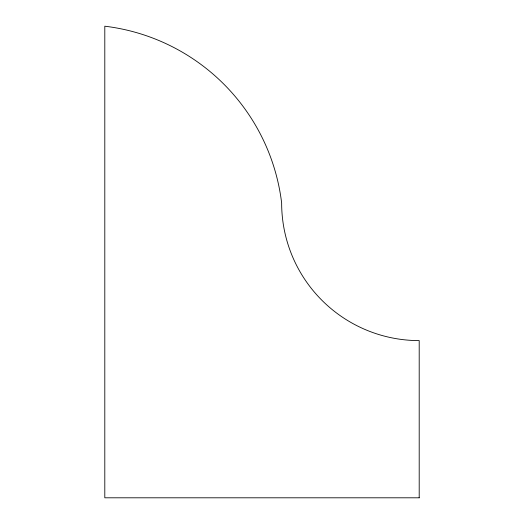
<?xml version="1.0" encoding="UTF-8"?>
<svg xmlns="http://www.w3.org/2000/svg" width="524" height="524" viewBox="0 0 524 524"><rect width="100%" height="100%" fill="white"/><g stroke="black" fill="none" stroke-linecap="round" stroke-linejoin="round"><path stroke-width="0.79" d="M419.2 497.8L104.8 497.8L104.8 26.2A202.592 202.592 0 0 1 281.65 203.05A137.55 137.55 0 0 0 419.2 340.6L419.2 497.8"/></g></svg>
